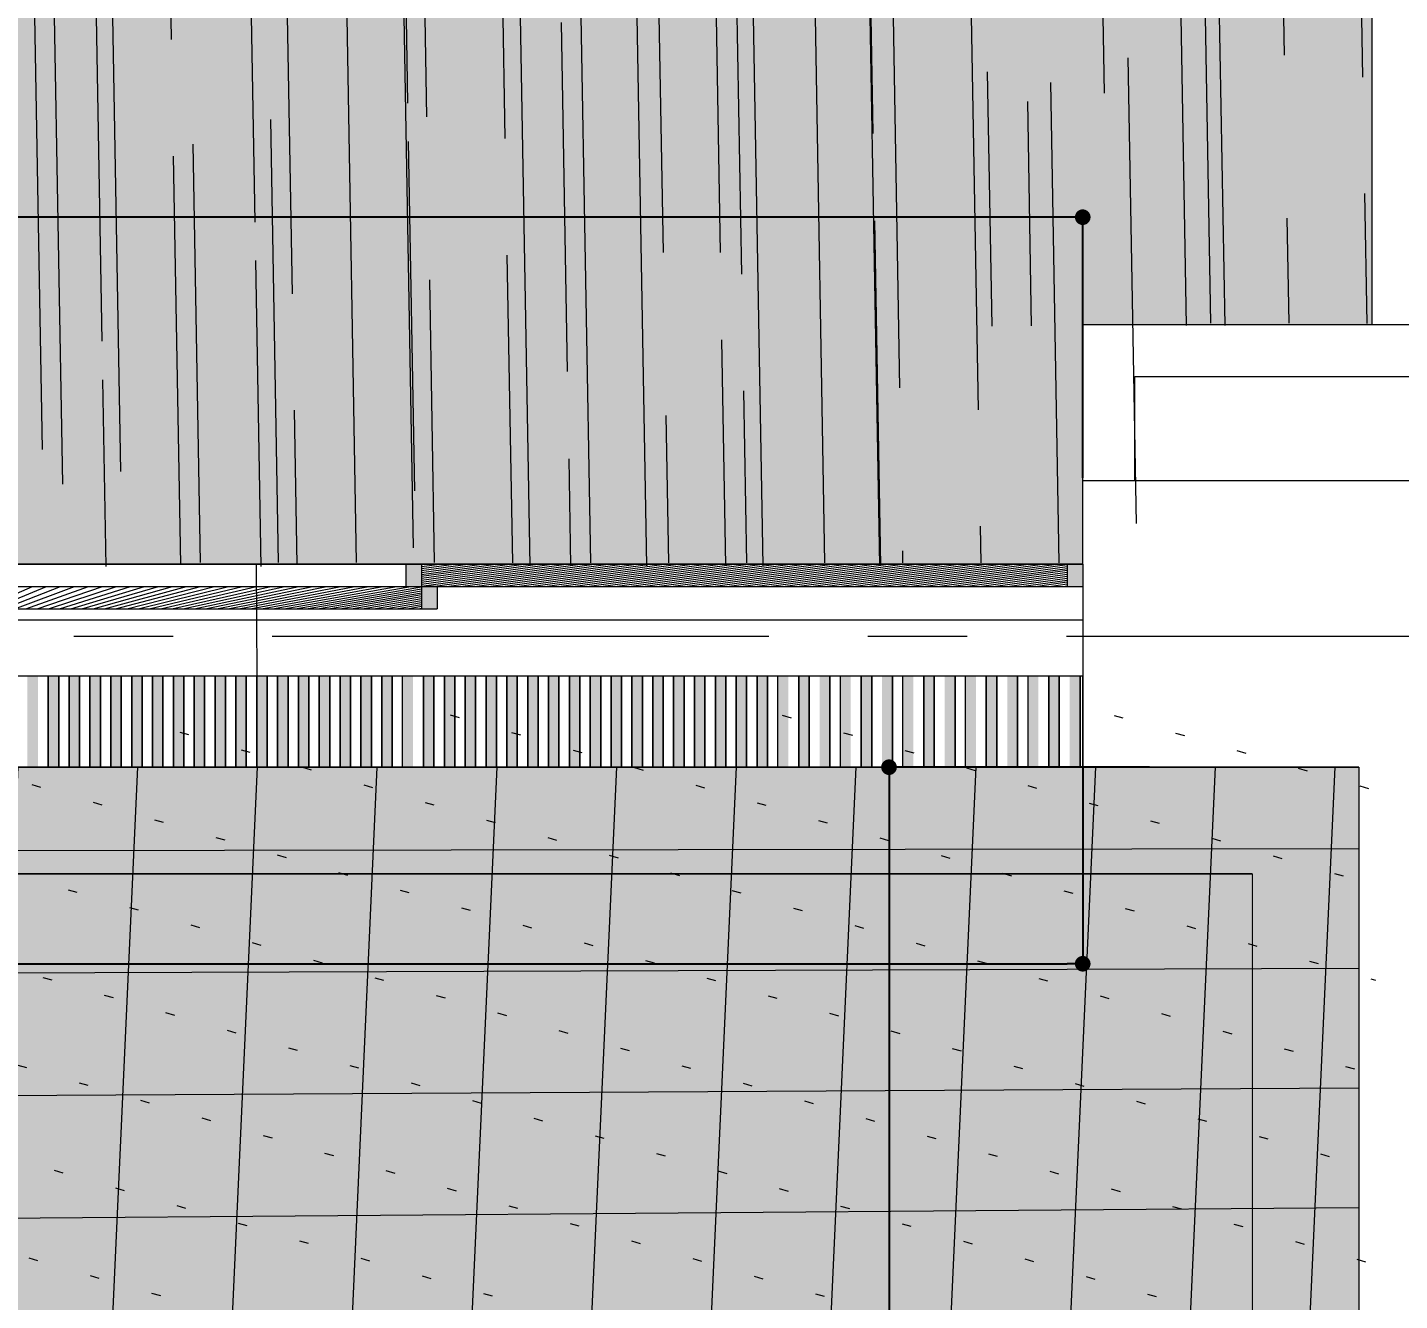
# Model space of a CAD drawing. Header units: millimetres. Extents: x 0 to 1313252738, y -131 to 560100888.
# Drawn here: x 1312568058 to 1312570691, y 560051113 to 560053556 of the extents above; entities that cross this region are included whole.
import ezdxf

# ---------------------------------------------------------------- set-up
doc = ezdxf.new("R2010")
doc.units = ezdxf.units.MM
doc.linetypes.add('CENTERX2', pattern=[101.60000000000001, 63.5, -12.7, 12.7, -12.7])
doc.layers.get('0').update_dxf_attribs({"lineweight": 0})
for name, color, linetype, lineweight in [('0001実測値', 10, 'Continuous', 0), ('0002CH現状', 5, 'Continuous', 0), ('001通り芯', 6, 'CENTERX2', 0), ('003間仕切り', 7, 'Continuous', 13), ('005床材(石)', 7, 'Continuous', 0), ('009床', 7, 'Continuous', 5), ('グレーチング', 7, 'Continuous', 0), ('建具', 7, 'Continuous', 0), ('棚(木)', 7, 'Continuous', 0), ('石ベンチ', 7, 'Continuous', 13), ('石風呂', 7, 'Continuous', 13)]:
    doc.layers.add(name, color=color, linetype=linetype, lineweight=lineweight)
doc.styles.add('onnjuku', font='arial.ttf')
doc.dimstyles.new('onnjuku', dxfattribs={"dimtxt": 100, "dimasz": 30, "dimexe": 1.25, "dimexo": 0.625, "dimtad": 1, "dimdec": 0, "dimtxsty": 'onnjuku', "dimblk": 'DOT', "dimcen": 2.5, "dimadec": 0, "dimazin": 0, "dimtfac": 1, "dimtdec": 0, "dimtmove": 0, "dimatfit": 3, "dimfxl": 500, "dimfxlon": 1, "dimarcsym": 0})

# ---------------------------------------------------------------- blocks, each defined once
blk = doc.blocks.new('_Dot')
at = {"color": 0, "linetype": 'ByBlock', "lineweight": -2}
blk.add_line((-0.5, 0), (-1, 0), dxfattribs=at)
at = {"color": 0, "linetype": 'ByBlock', "const_width": 0.5}
blk.add_lwpolyline([(-0.25, 0, 1), (0.25, 0, 1)], format="xyb", close=True, dxfattribs=at)
blk = doc.blocks.new('*D7')
at = {"layer": '0001実測値', "color": 0, "lineweight": -2, "transparency": 16777216}
for p, q in [((1312570210.898811, 560052136.5683595), (1312569709.648811, 560052136.5683595)), ((1312569710.898811, 560052106.5683595), (1312569710.898811, 560049336.5683596)), ((1312570210.898811, 560049306.5683596), (1312569709.648811, 560049306.5683596))]:
    blk.add_line(p, q, dxfattribs=at)
at = {"layer": 'Defpoints', "color": 0, "transparency": 16777216}
for p in [(1312570612.575058, 560052136.5683595), (1312569710.898811, 560049306.5683596), (1312570612.575058, 560049306.5683596)]:
    blk.add_point(p, dxfattribs=at)
at = {"layer": '0001実測値', "color": 0, "lineweight": -2, "transparency": 16777216, "xscale": 30, "yscale": 30, "zscale": 30}
for p, rotation in [((1312569710.898811, 560052136.5683595), 90), ((1312569710.898811, 560049306.5683596), 270)]:
    blk.add_blockref('_Dot', p, dxfattribs=dict(at, rotation=rotation))
at = {"layer": '0001実測値', "color": 0, "transparency": 16777216, "insert": (1312569659.182406, 560050721.5683591), "char_height": 100, "attachment_point": 5, "rotation": 90, "style": 'onnjuku'}
blk.add_mtext('2830', dxfattribs=at)
blk = doc.blocks.new('*D8')
at = {"layer": '0001実測値', "color": 0, "lineweight": -2, "transparency": 16777216}
for p, q in [((1312563737.575057, 560052692.2535264), (1312563737.575057, 560053193.5035264)), ((1312570052.575057, 560053192.2535267), (1312563767.575057, 560053192.2535267)), ((1312570082.575057, 560052692.2535264), (1312570082.575057, 560053193.5035264))]:
    blk.add_line(p, q, dxfattribs=at)
at = {"layer": 'Defpoints', "color": 0, "transparency": 16777216}
for p in [(1312563737.575057, 560053192.2535267), (1312563737.575057, 560052136.5683594), (1312570082.575057, 560052136.5683594)]:
    blk.add_point(p, dxfattribs=at)
at = {"layer": '0001実測値', "color": 0, "lineweight": -2, "transparency": 16777216, "xscale": 30, "yscale": 30, "zscale": 30, "rotation": 180}
blk.add_blockref('_Dot', (1312563737.575057, 560053192.2535267), dxfattribs=at)
at = {"layer": '0001実測値', "color": 0, "lineweight": -2, "transparency": 16777216, "xscale": 30, "yscale": 30, "zscale": 30}
blk.add_blockref('_Dot', (1312570082.575057, 560053192.2535267), dxfattribs=at)
at = {"layer": '0001実測値', "color": 0, "transparency": 16777216, "insert": (1312566910.075057, 560053243.9699316), "char_height": 100, "attachment_point": 5, "style": 'onnjuku'}
blk.add_mtext('6345', dxfattribs=at)
blk = doc.blocks.new('*D9')
at = {"layer": '0002CH現状', "color": 0, "lineweight": -2, "transparency": 16777216}
for p, q in [((1312563737.575057, 560052135.9433646), (1312563737.575057, 560051758.0052818)), ((1312570082.575057, 560052135.9433646), (1312570082.575057, 560051758.0052818)), ((1312563767.575057, 560051759.2552818), (1312570052.575057, 560051759.2552818))]:
    blk.add_line(p, q, dxfattribs=at)
at = {"layer": 'Defpoints', "color": 0, "transparency": 16777216}
for p in [(1312563737.575057, 560052136.5683646), (1312570082.575057, 560052136.5683646), (1312570082.575057, 560051759.2552818)]:
    blk.add_point(p, dxfattribs=at)
at = {"layer": '0002CH現状', "color": 0, "lineweight": -2, "transparency": 16777216, "xscale": 30, "yscale": 30, "zscale": 30, "rotation": 180}
blk.add_blockref('_Dot', (1312563737.575057, 560051759.2552818), dxfattribs=at)
at = {"layer": '0002CH現状', "color": 0, "lineweight": -2, "transparency": 16777216, "xscale": 30, "yscale": 30, "zscale": 30}
blk.add_blockref('_Dot', (1312570082.575057, 560051759.2552818), dxfattribs=at)
at = {"layer": '0002CH現状', "color": 0, "transparency": 16777216, "insert": (1312566910.075057, 560051810.9375807), "char_height": 100, "attachment_point": 5, "style": 'onnjuku'}
blk.add_mtext('6296', dxfattribs=at)

msp = doc.modelspace()

# ---------------------------------------------------------------- hatches: boundary and pattern name
at = {"layer": '005床材(石)', "true_color": 0x636466}
h = msp.add_hatch(dxfattribs=at)
h.set_pattern_fill('ACAD_ISO07W100', color=251, scale=35, angle=163.9999999999999)
h.set_pattern_definition([(163.9999999999999, (0, 0), (-48.23653726797494, -168.2207967892057), [17.5, -105])])
h.paths.add_polyline_path([(1312570612.575057, 560052136.5683594), (1312570612.575057, 560049306.5683593), (1312565337.575057, 560049306.5683593), (1312565337.575057, 560052136.5683644), (1312570082.575057, 560052136.5683644)])
at = {"layer": '005床材(石)', "true_color": 0x4a4a4a, "transparency": 33554597}
h = msp.add_hatch(color=251, dxfattribs=at)
h.dxf.hatch_style = 1
h.paths.add_polyline_path([(1312570612.575057, 560052136.5683594), (1312570612.575057, 560049306.5683593), (1312565337.575057, 560049306.5683593), (1312565337.575057, 560052136.5683644), (1312570082.575057, 560052136.5683644)])
h.paths.add_polyline_path([(1312570407.575057, 560051931.5683594), (1312565542.575057, 560051931.5683594), (1312565542.575057, 560049511.5683593), (1312570407.575057, 560049511.5683593), (1312570407.575057, 560050536.5683593), (1312570307.575057, 560050536.5683593), (1312570307.575057, 560050906.5683594), (1312570407.575057, 560050906.5683594)], flags=16)
at = {"layer": '005床材(石)'}
h = msp.add_hatch(color=8, dxfattribs=at)
h.dxf.hatch_style = 1
h.paths.add_polyline_path([(1312570612.575057, 560052136.5683594), (1312569897.57513, 560052136.5683594), (1312569897.57513, 560052136.568334), (1312569897.57513, 560052136.568334), (1312569537.575126, 560052136.568336), (1312569537.575126, 560052136.5683348), (1312569537.575126, 560052136.5683348), (1312569237.575123, 560052136.5683365), (1312569237.575123, 560052136.5683364), (1312569237.575122, 560052136.5683364), (1312568957.575119, 560052136.568338), (1312568957.575119, 560052136.5683378), (1312568957.575119, 560052136.5683378), (1312568657.575116, 560052136.5683397), (1312568657.575116, 560052136.5683393), (1312568657.575115, 560052136.5683393), (1312568377.575112, 560052136.568341), (1312568377.575112, 560052136.5683408), (1312568377.575112, 560052136.5683408), (1312568097.575109, 560052136.5683423), (1312568097.575109, 560052136.5683421), (1312568097.575109, 560052136.5683421), (1312567797.575105, 560052136.5683441), (1312567797.575105, 560052136.5683436), (1312567797.575105, 560052136.5683436), (1312567517.575102, 560052136.5683455), (1312567517.575102, 560052136.5683452), (1312567517.575102, 560052136.5683452), (1312567377.5751, 560052136.5683461), (1312567377.5751, 560052136.5683459), (1312567377.5751, 560052136.5683459), (1312567217.575098, 560052136.5683469), (1312567217.575098, 560052136.5683467), (1312567217.575098, 560052136.5683467), (1312567077.575097, 560052136.5683477), (1312567077.575097, 560052136.5683473), (1312567077.575097, 560052136.5683473), (1312566937.575095, 560052136.5683483), (1312566937.575095, 560052136.5683482), (1312566937.575095, 560052136.5683482), (1312566797.575093, 560052136.5683491), (1312566797.575093, 560052136.5683489), (1312566797.575093, 560052136.5683489), (1312566657.575092, 560052136.5683498), (1312566657.575092, 560052136.5683496), (1312566657.575091, 560052136.5683496), (1312566497.57509, 560052136.5683508), (1312566497.57509, 560052136.5683504), (1312566497.57509, 560052136.5683504), (1312566357.575088, 560052136.5683515), (1312566357.575088, 560052136.5683511), (1312566357.575088, 560052136.5683511), (1312566217.575086, 560052136.5683521), (1312566217.575086, 560052136.5683519), (1312566217.575086, 560052136.5683519), (1312566077.575085, 560052136.5683532), (1312566077.575085, 560052136.5683526), (1312566077.575084, 560052136.5683526), (1312565937.575083, 560052136.5683539), (1312565937.575083, 560052136.5683532), (1312565937.575083, 560052136.5683532), (1312565777.575081, 560052136.5683548), (1312565777.575081, 560052136.5683541), (1312565777.575081, 560052136.5683541), (1312565637.57508, 560052136.5683557), (1312565637.57508, 560052136.5683547), (1312565637.575079, 560052136.5683547), (1312565497.575078, 560052136.568357), (1312565497.575078, 560052136.5683554), (1312565497.575078, 560052136.5683554), (1312565477.575078, 560052136.5683559), (1312565477.575078, 560052136.5683557), (1312565477.575077, 560052136.5683557), (1312565357.575076, 560052136.5683588), (1312565357.575076, 560052136.5683564), (1312565357.575076, 560052136.5683564), (1312565337.575076, 560052136.5683594), (1312565337.575076, 560052136.5683564), (1312565337.575057, 560049306.5683593), (1312570612.575057, 560049306.5683593)], flags=17)
h.paths.add_polyline_path([(1312570612.575057, 560052136.5683594), (1312570082.575057, 560052136.5683594), (1312569897.57513, 560052136.5683594), (1312569897.57513, 560052136.568334), (1312569897.57513, 560052136.568334), (1312569537.575126, 560052136.568336), (1312569537.575126, 560052136.5683348), (1312569537.575126, 560052136.5683348), (1312569237.575123, 560052136.5683365), (1312569237.575123, 560052136.5683364), (1312569237.575122, 560052136.5683364), (1312568957.575119, 560052136.568338), (1312568957.575119, 560052136.5683378), (1312568957.575119, 560052136.5683378), (1312568657.575116, 560052136.5683397), (1312568657.575116, 560052136.5683393), (1312568657.575115, 560052136.5683393), (1312568377.575112, 560052136.568341), (1312568377.575112, 560052136.5683408), (1312568377.575112, 560052136.5683408), (1312568097.575109, 560052136.5683423), (1312568097.575109, 560052136.5683421), (1312568097.575109, 560052136.5683421), (1312567797.575105, 560052136.5683441), (1312567797.575105, 560052136.5683436), (1312567797.575105, 560052136.5683436), (1312567517.575102, 560052136.5683455), (1312567517.575102, 560052136.5683452), (1312567517.575102, 560052136.5683452), (1312567377.5751, 560052136.5683461), (1312567377.5751, 560052136.5683459), (1312567377.5751, 560052136.5683459), (1312567217.575098, 560052136.5683469), (1312567217.575098, 560052136.5683467), (1312567217.575098, 560052136.5683467), (1312567077.575097, 560052136.5683477), (1312567077.575097, 560052136.5683473), (1312567077.575097, 560052136.5683473), (1312566937.575095, 560052136.5683483), (1312566937.575095, 560052136.5683482), (1312566937.575095, 560052136.5683482), (1312566797.575093, 560052136.5683491), (1312566797.575093, 560052136.5683489), (1312566797.575093, 560052136.5683489), (1312566657.575092, 560052136.5683498), (1312566657.575092, 560052136.5683496), (1312566657.575091, 560052136.5683496), (1312566497.57509, 560052136.5683508), (1312566497.57509, 560052136.5683504), (1312566497.57509, 560052136.5683504), (1312566357.575088, 560052136.5683515), (1312566357.575088, 560052136.5683511), (1312566357.575088, 560052136.5683511), (1312566217.575086, 560052136.5683521), (1312566217.575086, 560052136.5683519), (1312566217.575086, 560052136.5683519), (1312566077.575085, 560052136.5683532), (1312566077.575085, 560052136.5683526), (1312566077.575084, 560052136.5683526), (1312565937.575083, 560052136.5683539), (1312565937.575083, 560052136.5683532), (1312565937.575083, 560052136.5683532), (1312565777.575081, 560052136.5683548), (1312565777.575081, 560052136.5683541), (1312565777.575081, 560052136.5683541), (1312565637.57508, 560052136.5683557), (1312565637.57508, 560052136.5683547), (1312565637.575079, 560052136.5683547), (1312565497.575078, 560052136.568357), (1312565497.575078, 560052136.5683554), (1312565497.575078, 560052136.5683554), (1312565477.575078, 560052136.5683559), (1312565477.575078, 560052136.5683557), (1312565477.575077, 560052136.5683557), (1312565357.575076, 560052136.5683588), (1312565357.575076, 560052136.5683564), (1312565357.575076, 560052136.5683564), (1312565337.575076, 560052136.5683594), (1312565337.575076, 560052136.5683564), (1312565337.575057, 560049306.5683593), (1312570612.575057, 560049306.5683593)], flags=17)
h.paths.add_polyline_path([(1312570407.575057, 560051931.5683594), (1312565542.575057, 560051931.5683594), (1312565542.575057, 560049511.5683593), (1312570407.575057, 560049511.5683593), (1312570407.575057, 560050536.5683593), (1312570307.575057, 560050536.5683593), (1312570307.575057, 560050906.5683594), (1312570407.575057, 560050906.5683594)], flags=0)
at = {"layer": '005床材(石)', "true_color": 0x636466, "transparency": 33554511}
h = msp.add_hatch(color=251, dxfattribs=at)
h.dxf.hatch_style = 1
h.paths.add_polyline_path([(1312570405.329442, 560051931.2520295), (1312565540.329442, 560051931.2520295), (1312565540.329442, 560049511.2520295), (1312570405.329442, 560049511.2520295), (1312570405.329442, 560050536.2520295), (1312570305.329443, 560050536.2520295), (1312570305.329443, 560050906.2520295), (1312570405.329442, 560050906.2520295)])
at = {"layer": '009床', "true_color": 0x8e5f01, "transparency": 33554687}
h = msp.add_hatch(dxfattribs=at)
h.set_pattern_fill('AR-RROOF', color=46, scale=8.799999999999997, angle=91)
h.set_pattern_definition([(91, (0, 0), (-232.0680729724521, 487.7681431201229), [3352.8, -447.0399999999998, 1117.6, -223.5199999999999]), (91, (-116.9312577202042, 295.2858416289733), (-293.3353606855426, -228.6742361308824), [670.5599999999998, -73.76159999999999, 1341.12, -167.64]), (91, (-191.9135442415838, 108.4271608068459), (-170.0205928819892, 1159.513331006857), [1788.159999999999, -312.928, 894.0799999999997, -223.5199999999999])])
h.paths.add_polyline_path([(1312570637.575057, 560055888.0683593), (1312563262.575057, 560055888.0683593), (1312563262.575057, 560052986.5683645), (1312563737.575058, 560052986.5683645), (1312563737.575057, 560052753.0683593), (1312563737.575057, 560052526.568362), (1312566910.075057, 560052526.568362), (1312568783.575057, 560052526.568362), (1312568783.575057, 560052526.5683645), (1312568813.575057, 560052526.5683645), (1312570082.575057, 560052526.5683645), (1312570082.575057, 560052986.5683594), (1312570637.575057, 560052986.5683594)])
at = {"layer": 'グレーチング', "true_color": 0x939598}
h = msp.add_hatch(color=252, dxfattribs=at)
h.dxf.hatch_style = 1
h.paths.add_polyline_path([(1312568077.575108, 560052311.5683423), (1312568057.575109, 560052311.5683423), (1312568057.575109, 560052136.5683423), (1312568077.575108, 560052136.5683423)])
h.paths.add_polyline_path([(1312568117.575109, 560052311.5683423), (1312568097.575109, 560052311.5683423), (1312568097.575109, 560052136.5683423), (1312568117.575109, 560052136.5683423)])
h.paths.add_polyline_path([(1312568157.57511, 560052311.5683421), (1312568137.575109, 560052311.5683421), (1312568137.575109, 560052136.5683423), (1312568157.575109, 560052136.5683423)])
h.paths.add_polyline_path([(1312568197.57511, 560052311.5683421), (1312568177.57511, 560052311.5683421), (1312568177.57511, 560052136.5683423), (1312568197.57511, 560052136.5683423)])
h.paths.add_polyline_path([(1312568237.575111, 560052311.5683421), (1312568217.57511, 560052311.5683421), (1312568217.57511, 560052136.5683423), (1312568237.57511, 560052136.5683423)])
h.paths.add_polyline_path([(1312568277.575111, 560052311.5683421), (1312568257.575111, 560052311.5683421), (1312568257.575111, 560052136.5683423), (1312568277.575111, 560052136.5683423)])
h.paths.add_polyline_path([(1312568317.575111, 560052311.568342), (1312568297.575111, 560052311.568342), (1312568297.575111, 560052136.5683423), (1312568317.575111, 560052136.5683423)])
h.paths.add_polyline_path([(1312568357.575112, 560052311.568342), (1312568337.575112, 560052311.568342), (1312568337.575112, 560052136.5683423), (1312568357.575112, 560052136.5683423)])
h.paths.add_polyline_path([(1312568397.575113, 560052311.568342), (1312568377.575112, 560052311.568342), (1312568377.575112, 560052136.5683423), (1312568397.575112, 560052136.5683423)])
h.paths.add_polyline_path([(1312568437.575113, 560052311.568342), (1312568417.575113, 560052311.568342), (1312568417.575113, 560052136.5683423), (1312568437.575112, 560052136.5683423)])
h.paths.add_polyline_path([(1312568477.575113, 560052311.568342), (1312568457.575113, 560052311.568342), (1312568457.575113, 560052136.5683423), (1312568477.575113, 560052136.5683423)])
h.paths.add_polyline_path([(1312568517.575114, 560052311.568342), (1312568497.575114, 560052311.568342), (1312568497.575114, 560052136.5683423), (1312568517.575114, 560052136.5683423)])
h.paths.add_polyline_path([(1312568557.575114, 560052311.568342), (1312568537.575114, 560052311.568342), (1312568537.575114, 560052136.5683423), (1312568557.575114, 560052136.5683423)])
h.paths.add_polyline_path([(1312568597.575115, 560052311.5683419), (1312568577.575115, 560052311.5683419), (1312568577.575115, 560052136.5683423), (1312568597.575115, 560052136.5683423)])
h.paths.add_polyline_path([(1312568637.575115, 560052311.5683419), (1312568617.575115, 560052311.5683419), (1312568617.575115, 560052136.5683423), (1312568637.575115, 560052136.5683423)])
h.paths.add_polyline_path([(1312568677.575116, 560052311.5683419), (1312568657.575116, 560052311.5683419), (1312568657.575115, 560052136.5683423), (1312568677.575115, 560052136.5683423)])
h.paths.add_polyline_path([(1312568717.575116, 560052311.5683419), (1312568697.575116, 560052311.5683419), (1312568697.575116, 560052136.5683423), (1312568717.575116, 560052136.5683423)])
h.paths.add_polyline_path([(1312568757.575117, 560052311.5683417), (1312568737.575116, 560052311.5683417), (1312568737.575116, 560052136.5683423), (1312568757.575117, 560052136.5683423)])
h = msp.add_hatch(color=252, dxfattribs=at)
h.dxf.hatch_style = 1
h.paths.add_polyline_path([(1312568797.575117, 560052311.5683386), (1312568777.575117, 560052311.5683386), (1312568777.575117, 560052136.5683386), (1312568797.575117, 560052136.5683386)])
h = msp.add_hatch(color=252, dxfattribs=at)
h.dxf.hatch_style = 1
h.paths.add_polyline_path([(1312568837.575118, 560052311.5683386), (1312568817.575117, 560052311.5683386), (1312568817.575117, 560052136.5683386), (1312568837.575117, 560052136.5683386)])
h = msp.add_hatch(color=252, dxfattribs=at)
h.dxf.hatch_style = 1
h.paths.add_polyline_path([(1312568877.575118, 560052311.5683385), (1312568857.575118, 560052311.5683385), (1312568857.575118, 560052136.5683386), (1312568877.575118, 560052136.5683386)])
h = msp.add_hatch(color=252, dxfattribs=at)
h.dxf.hatch_style = 1
h.paths.add_polyline_path([(1312568917.575118, 560052311.5683385), (1312568897.575118, 560052311.5683385), (1312568897.575118, 560052136.5683386), (1312568917.575118, 560052136.5683386)])
h = msp.add_hatch(color=252, dxfattribs=at)
h.dxf.hatch_style = 1
h.paths.add_polyline_path([(1312568957.575119, 560052311.5683385), (1312568937.575119, 560052311.5683385), (1312568937.575119, 560052136.5683386), (1312568957.575119, 560052136.5683386)])
h = msp.add_hatch(color=252, dxfattribs=at)
h.dxf.hatch_style = 1
h.paths.add_polyline_path([(1312568997.57512, 560052311.5683385), (1312568977.575119, 560052311.5683385), (1312568977.575119, 560052136.5683386), (1312568997.575119, 560052136.5683386)])
h = msp.add_hatch(color=252, dxfattribs=at)
h.dxf.hatch_style = 1
h.paths.add_polyline_path([(1312569037.57512, 560052311.5683383), (1312569017.57512, 560052311.5683383), (1312569017.57512, 560052136.5683386), (1312569037.57512, 560052136.5683386)])
h = msp.add_hatch(color=252, dxfattribs=at)
h.dxf.hatch_style = 1
h.paths.add_polyline_path([(1312569077.575121, 560052311.5683383), (1312569057.57512, 560052311.5683383), (1312569057.57512, 560052136.5683386), (1312569077.57512, 560052136.5683386)])
h = msp.add_hatch(color=252, dxfattribs=at)
h.dxf.hatch_style = 1
h.paths.add_polyline_path([(1312569117.575121, 560052311.5683383), (1312569097.575121, 560052311.5683383), (1312569097.57512, 560052136.5683386), (1312569117.575121, 560052136.5683386)])
h = msp.add_hatch(color=252, dxfattribs=at)
h.dxf.hatch_style = 1
h.paths.add_polyline_path([(1312569157.575121, 560052311.5683382), (1312569137.575121, 560052311.5683383), (1312569137.575121, 560052136.5683386), (1312569157.575121, 560052136.5683386)])
h = msp.add_hatch(color=252, dxfattribs=at)
h.dxf.hatch_style = 1
h.paths.add_polyline_path([(1312569197.575122, 560052311.5683382), (1312569177.575122, 560052311.5683382), (1312569177.575122, 560052136.5683386), (1312569197.575122, 560052136.5683386)])
h = msp.add_hatch(color=252, dxfattribs=at)
h.dxf.hatch_style = 1
h.paths.add_polyline_path([(1312569237.575123, 560052311.5683382), (1312569217.575122, 560052311.5683382), (1312569217.575122, 560052136.5683386), (1312569237.575122, 560052136.5683386)])
h = msp.add_hatch(color=252, dxfattribs=at)
h.dxf.hatch_style = 1
h.paths.add_polyline_path([(1312569277.575123, 560052311.5683382), (1312569257.575123, 560052311.5683382), (1312569257.575123, 560052136.5683386), (1312569277.575123, 560052136.5683386)])
h = msp.add_hatch(color=252, dxfattribs=at)
h.dxf.hatch_style = 1
h.paths.add_polyline_path([(1312569317.575123, 560052311.568338), (1312569297.575123, 560052311.568338), (1312569297.575123, 560052136.5683386), (1312569317.575123, 560052136.5683386)])
h = msp.add_hatch(color=252, dxfattribs=at)
h.dxf.hatch_style = 1
h.paths.add_polyline_path([(1312569357.575124, 560052311.568338), (1312569337.575124, 560052311.568338), (1312569337.575124, 560052136.5683386), (1312569357.575124, 560052136.5683386)])
h = msp.add_hatch(color=252, dxfattribs=at)
h.dxf.hatch_style = 1
h.paths.add_polyline_path([(1312569397.575124, 560052311.568338), (1312569377.575124, 560052311.568338), (1312569377.575124, 560052136.5683386), (1312569397.575124, 560052136.5683386)])
h = msp.add_hatch(color=252, dxfattribs=at)
h.dxf.hatch_style = 1
h.paths.add_polyline_path([(1312569437.575125, 560052311.568338), (1312569417.575125, 560052311.568338), (1312569417.575125, 560052136.5683386), (1312569437.575125, 560052136.5683386)])
h = msp.add_hatch(color=252, dxfattribs=at)
h.dxf.hatch_style = 1
h.paths.add_polyline_path([(1312569477.575125, 560052311.568338), (1312569457.575125, 560052311.568338), (1312569457.575125, 560052136.5683386), (1312569477.575125, 560052136.5683386)])
h = msp.add_hatch(color=252, dxfattribs=at)
h.dxf.hatch_style = 1
h.paths.add_polyline_path([(1312569517.575126, 560052311.5683348), (1312569497.575126, 560052311.5683348), (1312569497.575126, 560052136.5683348), (1312569517.575126, 560052136.5683348)])
h = msp.add_hatch(color=252, dxfattribs=at)
h.dxf.hatch_style = 1
h.paths.add_polyline_path([(1312569557.575126, 560052311.5683348), (1312569537.575126, 560052311.5683348), (1312569537.575126, 560052136.5683348), (1312569557.575126, 560052136.5683348)])
h = msp.add_hatch(color=252, dxfattribs=at)
h.dxf.hatch_style = 1
h.paths.add_polyline_path([(1312569597.575127, 560052311.5683348), (1312569577.575126, 560052311.5683348), (1312569577.575126, 560052136.5683348), (1312569597.575127, 560052136.5683348)])
h = msp.add_hatch(color=252, dxfattribs=at)
h.dxf.hatch_style = 1
h.paths.add_polyline_path([(1312569637.575127, 560052311.5683595), (1312569617.575127, 560052311.5683595), (1312569617.575127, 560052136.5683595), (1312569637.575127, 560052136.5683595)])
h = msp.add_hatch(color=252, dxfattribs=at)
h.dxf.hatch_style = 1
h.paths.add_polyline_path([(1312569677.575128, 560052311.5683595), (1312569657.575127, 560052311.5683595), (1312569657.575127, 560052136.5683595), (1312569677.575127, 560052136.5683595)])
h = msp.add_hatch(color=252, dxfattribs=at)
h.dxf.hatch_style = 1
h.paths.add_polyline_path([(1312569717.575128, 560052311.5683595), (1312569697.575128, 560052311.5683595), (1312569697.575128, 560052136.5683595), (1312569717.575128, 560052136.5683595)])
h = msp.add_hatch(color=252, dxfattribs=at)
h.dxf.hatch_style = 1
h.paths.add_polyline_path([(1312569757.575129, 560052311.5683347), (1312569737.575129, 560052311.5683347), (1312569737.575129, 560052136.5683347), (1312569757.575129, 560052136.5683347)])
h = msp.add_hatch(color=252, dxfattribs=at)
h.dxf.hatch_style = 1
h.paths.add_polyline_path([(1312569797.575129, 560052311.5683347), (1312569777.575129, 560052311.5683347), (1312569777.575129, 560052136.5683347), (1312569797.575129, 560052136.5683347)])
h = msp.add_hatch(color=252, dxfattribs=at)
h.dxf.hatch_style = 1
h.paths.add_polyline_path([(1312569837.57513, 560052311.5683345), (1312569817.57513, 560052311.5683345), (1312569817.57513, 560052136.5683347), (1312569837.57513, 560052136.5683347)])
h = msp.add_hatch(color=252, dxfattribs=at)
h.dxf.hatch_style = 1
h.paths.add_polyline_path([(1312569877.57513, 560052311.5683341), (1312569857.57513, 560052311.5683341), (1312569857.57513, 560052136.5683341), (1312569877.57513, 560052136.5683341)])
h = msp.add_hatch(color=252, dxfattribs=at)
h.dxf.hatch_style = 1
h.paths.add_polyline_path([(1312569917.575131, 560052311.5683341), (1312569897.57513, 560052311.5683341), (1312569897.57513, 560052136.5683341), (1312569917.575131, 560052136.5683341)])
h = msp.add_hatch(color=252, dxfattribs=at)
h.dxf.hatch_style = 1
h.paths.add_polyline_path([(1312569957.575131, 560052311.568334), (1312569937.575131, 560052311.568334), (1312569937.575131, 560052136.5683341), (1312569957.575131, 560052136.5683341)])
h = msp.add_hatch(color=252, dxfattribs=at)
h.dxf.hatch_style = 1
h.paths.add_polyline_path([(1312569997.575132, 560052311.5683594), (1312569977.575132, 560052311.5683594), (1312569977.575132, 560052136.5683594), (1312569997.575132, 560052136.5683594)])
h = msp.add_hatch(color=252, dxfattribs=at)
h.dxf.hatch_style = 1
h.paths.add_polyline_path([(1312570037.575132, 560052311.5683594), (1312570017.575132, 560052311.5683594), (1312570017.575132, 560052136.5683594), (1312570037.575132, 560052136.5683594)])
h = msp.add_hatch(color=252, dxfattribs=at)
h.dxf.hatch_style = 1
h.paths.add_polyline_path([(1312570077.575133, 560052311.5683591), (1312570057.575132, 560052311.5683591), (1312570057.575132, 560052136.5683594), (1312570077.575132, 560052136.5683594)])
at = {"layer": '建具', "true_color": 0x636466}
h = msp.add_hatch(color=251, dxfattribs=at)
h.dxf.hatch_style = 1
h.paths.add_polyline_path([(1312568813.575057, 560052526.5683645), (1312568783.575057, 560052526.5683645), (1312568783.575057, 560052483.5683645), (1312568813.575057, 560052483.5683645)])
at = {"layer": '建具', "true_color": 0x7aafdf}
h = msp.add_hatch(dxfattribs=at)
h.set_pattern_fill('ANSI31', color=143, scale=3.5, angle=163.9999999999999)
h.set_pattern_definition([(209, (35410.74804711342, 4558.879904985428), (5.387446904987415, -9.719211495586537), [])])
h.paths.add_polyline_path([(1312570052.575057, 560052526.5683645), (1312568813.575057, 560052526.5683645), (1312568813.575057, 560052483.5683645), (1312570052.575057, 560052483.5683645)])
at = {"layer": '建具', "true_color": 0x636466}
h = msp.add_hatch(color=251, dxfattribs=at)
h.dxf.hatch_style = 1
h.paths.add_polyline_path([(1312570082.575057, 560052526.5683645), (1312570052.575057, 560052526.5683645), (1312570052.575057, 560052483.5683645), (1312570082.575057, 560052483.5683645)])
at = {"layer": '建具', "true_color": 0x7aafdf}
h = msp.add_hatch(dxfattribs=at)
h.set_pattern_fill('ANSI31', color=143, scale=3.5, angle=163.9999999999999)
h.set_pattern_definition([(209, (34171.74804711342, 4515.879904985427), (5.387446904987415, -9.719211495586537), [])])
h.paths.add_polyline_path([(1312568813.575057, 560052483.5683645), (1312567574.575057, 560052483.5683645), (1312567574.575057, 560052440.5683644), (1312568813.575057, 560052440.5683644)])
at = {"layer": '建具', "true_color": 0x636466}
h = msp.add_hatch(color=251, dxfattribs=at)
h.dxf.hatch_style = 1
h.paths.add_polyline_path([(1312568843.575057, 560052483.5683645), (1312568813.575057, 560052483.5683645), (1312568813.575057, 560052440.5683644), (1312568843.575057, 560052440.5683644)])
at = {"layer": '棚(木)', "true_color": 0xe6c6a8, "transparency": 33554556}
h = msp.add_hatch(color=9, dxfattribs=at)
h.dxf.hatch_style = 1
h.paths.add_polyline_path([(1312570637.575057, 560055888.0683593), (1312563262.575057, 560055888.0683593), (1312563262.575057, 560052986.5683645), (1312563737.575058, 560052986.5683645), (1312563737.575057, 560052753.0683593), (1312563737.575057, 560052526.568362), (1312566910.075057, 560052526.568362), (1312568783.575057, 560052526.568362), (1312568783.575057, 560052526.5683645), (1312568813.575057, 560052526.5683645), (1312570082.575057, 560052526.5683645), (1312570082.575057, 560052986.5683594), (1312570637.575057, 560052986.5683594)])
h.paths.add_polyline_path([(1312563262.575057, 560055888.0683593), (1312563162.575057, 560055888.0683593), (1312563162.575057, 560052986.5683645), (1312563262.575057, 560052986.5683645)])
at = {"layer": '石ベンチ', "true_color": 0x636466}
h = msp.add_hatch(dxfattribs=at)
h.set_pattern_fill('ANSI37', color=251, scale=72, angle=135)
h.set_pattern_definition([(180, (0, 0), (-1.42e-14, -228.6), []), (270, (0, 0), (228.6, -4.26e-14), [])])
h.paths.add_polyline_path([(1312570612.575057, 560052136.5683594), (1312570612.575057, 560049306.5683593), (1312565337.575057, 560049306.5683593), (1312565337.575057, 560052136.5683594)])

# ---------------------------------------------------------------- linework, layer by layer
at = {"layer": '001通り芯', "ltscale": 15}
msp.add_line((1312554811.471233, 560052388.0683593), (1312586453.3701, 560052388.0683593), dxfattribs=at)
at = {"layer": '003間仕切り'}
for p, q in [((1312570637.575057, 560057688.0683593), (1312570637.575057, 560052986.5683594)), ((1312570082.575057, 560052526.5683593), (1312570082.575057, 560052986.5683594)), ((1312570082.575057, 560052986.5683594), (1312570712.575057, 560052986.5683594)), ((1312570182.575057, 560052886.5683593), (1312570712.575057, 560052886.5683593)), ((1312570182.575057, 560052686.5683593), (1312570182.575057, 560052886.5683593)), ((1312570082.575057, 560052686.5683593), (1312570712.575057, 560052686.5683593)), ((1312570082.575057, 560052526.5683593), (1312563737.575057, 560052526.5683645)), ((1312570082.575057, 560052526.5683593), (1312570082.575057, 560052311.5683594)), ((1312570082.575057, 560052419.0683594), (1312563737.575057, 560052419.0683644)), ((1312570082.575057, 560052311.5683594), (1312570082.575057, 560052136.5683594)), ((1312570082.575057, 560052136.5683594), (1312570612.575057, 560052136.5683594)), ((1312570612.575057, 560052136.5683594), (1312570612.575057, 560044153.0683593)), ((1312570612.575057, 560052136.5683594), (1312570612.575057, 560046911.5683593)), ((1312570407.575057, 560051931.5683594), (1312570407.575057, 560050906.5683594))]:
    msp.add_line(p, q, dxfattribs=at)
at = {"layer": '005床材(石)'}
msp.add_lwpolyline([(1312565337.575057, 560052136.5683594), (1312570612.575057, 560052136.5683594), (1312570612.575057, 560049306.5683593), (1312565337.575057, 560049306.5683593)], close=True, dxfattribs=at)
msp.add_lwpolyline([(1312565337.575057, 560052136.5683594), (1312570612.575057, 560052136.5683594), (1312570612.575057, 560049306.5683593), (1312565337.575057, 560049306.5683593)], close=True, dxfattribs=at)
msp.add_lwpolyline([(1312570407.575057, 560050536.5683593), (1312570407.575057, 560049511.5683593), (1312565542.575057, 560049511.5683593), (1312565542.575057, 560051931.5683594), (1312570407.575057, 560051931.5683594), (1312570407.575057, 560050906.5683594)], dxfattribs=at)
at = {"layer": 'グレーチング'}
for p, q in [((1312570082.575057, 560052311.5683594), (1312563737.575057, 560052311.5683644)), ((1312568097.575109, 560052136.5683423), (1312568097.575109, 560052311.5683421)), ((1312568097.575109, 560052311.5683421), (1312568097.575109, 560052136.5683421)), ((1312568097.575109, 560052136.5683421), (1312568097.575109, 560052311.568342)), ((1312568117.575109, 560052136.5683421), (1312568117.575109, 560052311.568342)), ((1312568117.575109, 560052311.568342), (1312568117.575109, 560052136.568342)), ((1312568137.575109, 560052136.568342), (1312568137.575109, 560052311.568342)), ((1312568137.575109, 560052311.568342), (1312568137.575109, 560052136.568342)), ((1312568157.575109, 560052136.568342), (1312568157.57511, 560052311.5683419)), ((1312568157.57511, 560052311.5683419), (1312568157.57511, 560052136.5683419)), ((1312568177.57511, 560052136.5683419), (1312568177.57511, 560052311.5683417)), ((1312568177.57511, 560052311.5683417), (1312568177.57511, 560052136.5683417)), ((1312568197.57511, 560052136.5683417), (1312568197.57511, 560052311.5683416)), ((1312568197.57511, 560052311.5683416), (1312568197.57511, 560052136.5683416)), ((1312568217.57511, 560052136.5683416), (1312568217.57511, 560052311.5683414)), ((1312568217.57511, 560052311.5683416), (1312568217.57511, 560052136.5683416)), ((1312568217.57511, 560052311.5683414), (1312568217.57511, 560052136.5683414)), ((1312568237.57511, 560052136.5683416), (1312568237.575111, 560052311.5683414)), ((1312568237.575111, 560052311.5683414), (1312568237.575111, 560052136.5683414)), ((1312568237.57511, 560052136.5683414), (1312568237.575111, 560052311.5683413)), ((1312568257.57511, 560052136.5683414), (1312568257.575111, 560052311.5683413)), ((1312568257.575111, 560052311.5683413), (1312568257.575111, 560052136.5683413)), ((1312568277.575111, 560052136.5683413), (1312568277.575111, 560052311.5683413)), ((1312568277.575111, 560052311.5683413), (1312568277.575111, 560052136.5683413)), ((1312568297.575111, 560052136.5683413), (1312568297.575111, 560052311.5683411)), ((1312568297.575111, 560052311.5683411), (1312568297.575111, 560052136.5683411)), ((1312568317.575111, 560052136.5683411), (1312568317.575111, 560052311.568341)), ((1312568317.575111, 560052311.568341), (1312568317.575111, 560052136.568341)), ((1312568337.575111, 560052136.568341), (1312568337.575112, 560052311.5683409)), ((1312568337.575112, 560052311.5683409), (1312568337.575112, 560052136.5683409)), ((1312568357.575112, 560052136.5683409), (1312568357.575112, 560052311.5683408)), ((1312568357.575112, 560052311.5683409), (1312568357.575112, 560052136.5683409)), ((1312568357.575112, 560052311.5683408), (1312568357.575112, 560052136.5683408)), ((1312568377.575112, 560052136.5683409), (1312568377.575112, 560052311.5683408)), ((1312568377.575112, 560052311.5683408), (1312568377.575112, 560052136.5683408)), ((1312568377.575112, 560052136.5683408), (1312568377.575112, 560052311.5683407)), ((1312568397.575112, 560052136.5683408), (1312568397.575113, 560052311.5683407)), ((1312568397.575113, 560052311.5683407), (1312568397.575113, 560052136.5683407)), ((1312568417.575112, 560052136.5683407), (1312568417.575113, 560052311.5683405)), ((1312568417.575113, 560052311.5683405), (1312568417.575113, 560052136.5683405)), ((1312568437.575112, 560052136.5683405), (1312568437.575113, 560052311.5683403)), ((1312568437.575113, 560052311.5683403), (1312568437.575113, 560052136.5683403)), ((1312568457.575113, 560052136.5683403), (1312568457.575113, 560052311.5683403)), ((1312568457.575113, 560052311.5683403), (1312568457.575113, 560052136.5683403)), ((1312568477.575113, 560052136.5683403), (1312568477.575113, 560052311.5683402)), ((1312568477.575113, 560052311.5683402), (1312568477.575113, 560052136.5683402)), ((1312568497.575113, 560052136.5683402), (1312568497.575114, 560052311.5683401)), ((1312568497.575114, 560052311.5683402), (1312568497.575114, 560052136.5683402)), ((1312568497.575114, 560052311.5683401), (1312568497.575114, 560052136.5683401)), ((1312568517.575114, 560052136.5683402), (1312568517.575114, 560052311.5683401)), ((1312568517.575114, 560052311.5683401), (1312568517.575114, 560052136.5683401)), ((1312568517.575114, 560052136.5683401), (1312568517.575114, 560052311.5683398)), ((1312568537.575114, 560052136.5683401), (1312568537.575114, 560052311.5683398)), ((1312568537.575114, 560052311.5683398), (1312568537.575114, 560052136.5683398)), ((1312568557.575114, 560052136.5683398), (1312568557.575114, 560052311.5683398)), ((1312568557.575114, 560052311.5683398), (1312568557.575114, 560052136.5683398)), ((1312568577.575114, 560052136.5683398), (1312568577.575115, 560052311.5683397)), ((1312568577.575115, 560052311.5683397), (1312568577.575115, 560052136.5683397)), ((1312568597.575115, 560052136.5683397), (1312568597.575115, 560052311.5683397)), ((1312568597.575115, 560052311.5683397), (1312568597.575115, 560052136.5683397)), ((1312568617.575115, 560052136.5683397), (1312568617.575115, 560052311.5683395)), ((1312568617.575115, 560052311.5683395), (1312568617.575115, 560052136.5683395)), ((1312568637.575115, 560052136.5683395), (1312568637.575115, 560052311.5683393)), ((1312568637.575115, 560052311.5683395), (1312568637.575115, 560052136.5683395)), ((1312568637.575115, 560052311.5683393), (1312568637.575115, 560052136.5683393)), ((1312568657.575115, 560052136.5683395), (1312568657.575116, 560052311.5683393)), ((1312568657.575115, 560052136.5683393), (1312568657.575116, 560052311.5683391)), ((1312568657.575116, 560052311.5683393), (1312568657.575116, 560052136.5683393)), ((1312568677.575115, 560052136.5683393), (1312568677.575116, 560052311.5683391)), ((1312568677.575116, 560052311.5683391), (1312568677.575116, 560052136.5683391)), ((1312568697.575116, 560052136.5683391), (1312568697.575116, 560052311.568339)), ((1312568697.575116, 560052311.568339), (1312568697.575116, 560052136.5683391)), ((1312568717.575116, 560052136.5683391), (1312568717.575116, 560052311.5683389)), ((1312568717.575116, 560052311.5683389), (1312568717.575116, 560052136.5683389)), ((1312568737.575116, 560052136.5683389), (1312568737.575116, 560052311.5683389)), ((1312568737.575116, 560052311.5683389), (1312568737.575116, 560052136.5683388)), ((1312568757.575117, 560052136.5683388), (1312568757.575117, 560052311.5683386)), ((1312568757.575117, 560052311.5683386), (1312568757.575117, 560052136.5683386)), ((1312568777.575117, 560052136.5683386), (1312568777.575117, 560052311.5683386)), ((1312568817.575117, 560052136.5683386), (1312568817.575117, 560052311.5683385)), ((1312568817.575117, 560052311.5683385), (1312568817.575117, 560052136.5683385)), ((1312568817.575117, 560052136.5683385), (1312568817.575117, 560052311.5683383)), ((1312568837.575117, 560052136.5683385), (1312568837.575118, 560052311.5683383)), ((1312568837.575118, 560052311.5683383), (1312568837.575118, 560052136.5683383)), ((1312568857.575118, 560052136.5683383), (1312568857.575118, 560052311.5683382)), ((1312568857.575118, 560052311.5683382), (1312568857.575118, 560052136.5683382)), ((1312568877.575118, 560052136.5683382), (1312568877.575118, 560052311.568338)), ((1312568877.575118, 560052311.568338), (1312568877.575118, 560052136.568338)), ((1312568897.575118, 560052136.568338), (1312568897.575118, 560052311.568338)), ((1312568897.575118, 560052311.568338), (1312568897.575118, 560052136.568338)), ((1312568917.575118, 560052136.568338), (1312568917.575118, 560052311.5683379)), ((1312568917.575118, 560052311.5683379), (1312568917.575118, 560052136.5683379)), ((1312568937.575119, 560052136.5683379), (1312568937.575119, 560052311.5683378)), ((1312568937.575119, 560052311.5683379), (1312568937.575119, 560052136.5683379)), ((1312568937.575119, 560052311.5683378), (1312568937.575119, 560052136.5683378)), ((1312568957.575119, 560052136.5683379), (1312568957.575119, 560052311.5683378)), ((1312568957.575119, 560052311.5683378), (1312568957.575119, 560052136.5683378)), ((1312568957.575119, 560052136.5683378), (1312568957.575119, 560052311.5683376)), ((1312568977.575119, 560052136.5683378), (1312568977.575119, 560052311.5683376)), ((1312568977.575119, 560052311.5683376), (1312568977.575119, 560052136.5683376)), ((1312568997.575119, 560052136.5683376), (1312568997.57512, 560052311.5683374)), ((1312568997.57512, 560052311.5683374), (1312568997.57512, 560052136.5683374)), ((1312569017.57512, 560052136.5683374), (1312569017.57512, 560052311.5683374)), ((1312569017.57512, 560052311.5683374), (1312569017.57512, 560052136.5683374)), ((1312569037.57512, 560052136.5683374), (1312569037.57512, 560052311.5683373)), ((1312569037.57512, 560052311.5683373), (1312569037.57512, 560052136.5683372)), ((1312569057.57512, 560052136.5683372), (1312569057.57512, 560052311.5683372)), ((1312569057.57512, 560052311.5683372), (1312569057.57512, 560052136.5683372)), ((1312569077.57512, 560052136.5683372), (1312569077.575121, 560052311.5683371)), ((1312569077.575121, 560052311.5683372), (1312569077.575121, 560052136.5683372)), ((1312569077.575121, 560052311.5683371), (1312569077.575121, 560052136.5683371)), ((1312569097.57512, 560052136.5683372), (1312569097.575121, 560052311.5683371)), ((1312569097.575121, 560052311.5683371), (1312569097.575121, 560052136.5683371)), ((1312569097.57512, 560052136.5683371), (1312569097.575121, 560052311.568337)), ((1312569117.575121, 560052136.5683371), (1312569117.575121, 560052311.568337)), ((1312569117.575121, 560052311.568337), (1312569117.575121, 560052136.568337)), ((1312569137.575121, 560052136.568337), (1312569137.575121, 560052311.5683368)), ((1312569137.575121, 560052311.5683368), (1312569137.575121, 560052136.5683368)), ((1312569157.575121, 560052136.5683368), (1312569157.575121, 560052311.5683367)), ((1312569157.575121, 560052311.5683367), (1312569157.575121, 560052136.5683367)), ((1312569177.575121, 560052136.5683367), (1312569177.575122, 560052311.5683365)), ((1312569177.575122, 560052311.5683365), (1312569177.575122, 560052136.5683365)), ((1312569197.575122, 560052136.5683365), (1312569197.575122, 560052311.5683365)), ((1312569197.575122, 560052311.5683365), (1312569197.575122, 560052136.5683365)), ((1312569217.575122, 560052136.5683365), (1312569217.575122, 560052311.5683364)), ((1312569217.575122, 560052311.5683365), (1312569217.575122, 560052136.5683365)), ((1312569217.575122, 560052311.5683364), (1312569217.575122, 560052136.5683364)), ((1312569237.575122, 560052136.5683365), (1312569237.575123, 560052311.5683364)), ((1312569237.575123, 560052311.5683364), (1312569237.575123, 560052136.5683364)), ((1312569237.575122, 560052136.5683364), (1312569237.575123, 560052311.5683362)), ((1312569257.575123, 560052136.5683364), (1312569257.575123, 560052311.5683362)), ((1312569257.575123, 560052311.5683362), (1312569257.575123, 560052136.5683362)), ((1312569277.575123, 560052136.5683362), (1312569277.575123, 560052311.5683361)), ((1312569277.575123, 560052311.5683361), (1312569277.575123, 560052136.5683361)), ((1312569297.575123, 560052136.5683361), (1312569297.575123, 560052311.568336)), ((1312569297.575123, 560052311.568336), (1312569297.575123, 560052136.568336)), ((1312569317.575123, 560052136.568336), (1312569317.575123, 560052311.5683359)), ((1312569317.575123, 560052311.5683359), (1312569317.575123, 560052136.5683359)), ((1312569337.575123, 560052136.5683359), (1312569337.575124, 560052311.5683357)), ((1312569337.575124, 560052311.5683357), (1312569337.575124, 560052136.5683357)), ((1312569357.575124, 560052136.5683357), (1312569357.575124, 560052311.5683357)), ((1312569357.575124, 560052311.5683357), (1312569357.575124, 560052136.5683357)), ((1312569357.575124, 560052311.5683357), (1312569357.575124, 560052136.5683357)), ((1312569377.575124, 560052136.5683357), (1312569377.575124, 560052311.5683357)), ((1312569377.575124, 560052311.5683357), (1312569377.575124, 560052136.5683357)), ((1312569377.575124, 560052136.5683357), (1312569377.575124, 560052311.5683355)), ((1312569397.575124, 560052136.5683357), (1312569397.575124, 560052311.5683355)), ((1312569397.575124, 560052311.5683355), (1312569397.575124, 560052136.5683355)), ((1312569417.575124, 560052136.5683355), (1312569417.575125, 560052311.5683353)), ((1312569417.575125, 560052311.5683353), (1312569417.575125, 560052136.5683353)), ((1312569437.575125, 560052136.5683353), (1312569437.575125, 560052311.5683353)), ((1312569437.575125, 560052311.5683353), (1312569437.575125, 560052136.5683353)), ((1312569457.575125, 560052136.5683353), (1312569457.575125, 560052311.5683352)), ((1312569457.575125, 560052311.5683352), (1312569457.575125, 560052136.5683352)), ((1312569477.575125, 560052136.5683352), (1312569477.575125, 560052311.5683349)), ((1312569477.575125, 560052311.5683349), (1312569477.575125, 560052136.5683349)), ((1312569497.575125, 560052136.5683349), (1312569497.575126, 560052311.5683348)), ((1312569537.575126, 560052136.5683348), (1312569537.575126, 560052311.5683348)), ((1312569537.575126, 560052311.5683348), (1312569537.575126, 560052136.5683348)), ((1312569537.575126, 560052136.5683348), (1312569537.575126, 560052311.5683347)), ((1312569557.575126, 560052136.5683348), (1312569557.575126, 560052311.5683347)), ((1312569557.575126, 560052311.5683347), (1312569557.575126, 560052136.5683347)), ((1312569597.575127, 560052136.5683347), (1312569597.575127, 560052311.5683343)), ((1312569597.575127, 560052311.5683343), (1312569597.575127, 560052136.5683343)), ((1312569617.575127, 560052136.5683596), (1312569617.575127, 560052311.5683595)), ((1312569657.575127, 560052136.5683595), (1312569657.575127, 560052311.5683595)), ((1312569657.575127, 560052311.5683595), (1312569657.575127, 560052136.5683595)), ((1312569657.575127, 560052136.5683595), (1312569657.575127, 560052311.5683594)), ((1312569677.575127, 560052136.5683595), (1312569677.575128, 560052311.5683594)), ((1312569677.575128, 560052311.5683594), (1312569677.575128, 560052136.5683594)), ((1312569717.575128, 560052136.5683591), (1312569717.575128, 560052311.5683591)), ((1312569717.575128, 560052311.5683591), (1312569717.575128, 560052136.5683591)), ((1312569737.575129, 560052136.5683348), (1312569737.575129, 560052311.5683347)), ((1312569777.575129, 560052136.5683347), (1312569777.575129, 560052311.5683345)), ((1312569777.575129, 560052311.5683345), (1312569777.575129, 560052136.5683347)), ((1312569777.575129, 560052136.5683347), (1312569777.575129, 560052311.5683343)), ((1312569797.575129, 560052136.5683347), (1312569797.575129, 560052311.5683343)), ((1312569797.575129, 560052311.5683343), (1312569797.575129, 560052136.5683343)), ((1312569837.57513, 560052136.5683342), (1312569837.57513, 560052311.5683341)), ((1312569837.57513, 560052311.5683341), (1312569837.57513, 560052136.5683341)), ((1312569857.57513, 560052136.5683341), (1312569857.57513, 560052311.5683341)), ((1312569897.57513, 560052136.5683341), (1312569897.57513, 560052311.568334)), ((1312569897.57513, 560052311.568334), (1312569897.57513, 560052136.568334)), ((1312569897.57513, 560052136.568334), (1312569897.57513, 560052311.5683337)), ((1312569917.575131, 560052136.568334), (1312569917.575131, 560052311.5683337)), ((1312569917.575131, 560052311.5683337), (1312569917.575131, 560052136.5683337)), ((1312569957.575131, 560052136.5683337), (1312569957.575131, 560052311.5683336)), ((1312569957.575131, 560052311.5683336), (1312569957.575131, 560052136.5683336)), ((1312569977.575131, 560052136.5683595), (1312569977.575132, 560052311.5683594)), ((1312570017.575132, 560052136.5683594), (1312570017.575132, 560052311.5683591)), ((1312570017.575132, 560052311.5683591), (1312570017.575132, 560052136.5683591)), ((1312570017.575132, 560052136.5683591), (1312570017.575132, 560052311.5683591)), ((1312570037.575132, 560052136.5683591), (1312570037.575132, 560052311.5683591)), ((1312570037.575132, 560052311.5683591), (1312570037.575132, 560052136.5683591)), ((1312570077.575132, 560052136.568359), (1312570077.575133, 560052311.5683588)), ((1312570077.575133, 560052311.5683588), (1312570077.575133, 560052136.5683588)), ((1312563737.575057, 560052136.5683644), (1312570082.575057, 560052136.5683644))]:
    msp.add_line(p, q, dxfattribs=at)
at = {"layer": '建具'}
for p, q in [((1312566910.075057, 560052526.568362), (1312570082.575057, 560052526.568362)), ((1312568496.325057, 560052526.568362), (1312568497.575114, 560052311.5683607)), ((1312568783.575057, 560052526.5683645), (1312570082.575057, 560052526.5683645)), ((1312568783.575057, 560052526.5683645), (1312568783.575057, 560052483.5683645)), ((1312568783.575057, 560052526.5683645), (1312568813.575057, 560052526.5683645)), ((1312568813.575057, 560052526.5683645), (1312568813.575057, 560052483.5683645)), ((1312570082.575057, 560052526.5683645), (1312570052.575057, 560052526.5683645)), ((1312570052.575057, 560052526.5683645), (1312570052.575057, 560052483.5683645)), ((1312570082.575057, 560052526.5683645), (1312570082.575057, 560052483.5683645)), ((1312567544.575057, 560052483.5683645), (1312568843.575057, 560052483.5683645)), ((1312568783.575057, 560052483.5683645), (1312570082.575057, 560052483.5683645)), ((1312568843.575057, 560052483.5683645), (1312568813.575057, 560052483.5683645)), ((1312568813.575057, 560052483.5683645), (1312568813.575057, 560052440.5683644)), ((1312568843.575057, 560052483.5683645), (1312568843.575057, 560052440.5683644)), ((1312567544.575057, 560052440.5683644), (1312568843.575057, 560052440.5683644)), ((1312570082.575057, 560052311.5683594), (1312569787.617453, 560052311.5683594)), ((1312570082.575057, 560052136.5683594), (1312570082.575057, 560052311.5683594))]:
    msp.add_line(p, q, dxfattribs=at)
at = {"layer": '石風呂'}
for p, q in [((1312570407.575057, 560052136.5683594), (1312565542.575057, 560052136.5683594)), ((1312570612.575057, 560052136.5683594), (1312570407.575057, 560052136.5683594)), ((1312570407.575057, 560051931.5683594), (1312565542.575057, 560051931.5683594))]:
    msp.add_line(p, q, dxfattribs=at)

# ---------------------------------------------------------------- dimensions: what is measured, and where the dimension line sits
at = {"layer": '0001実測値'}
dim = msp.add_linear_dim(base=(1312563737.575057, 560053192.2535267), p1=(1312570082.575057, 560052136.5683594), p2=(1312563737.575057, 560052136.5683594), dimstyle='onnjuku', dxfattribs=at)
dim.commit()
dim.dimension.update_dxf_attribs({"geometry": '*D8', "text_midpoint": (1312566910.075057, 560053243.9699316)})
dim = msp.add_linear_dim(base=(1312569710.898811, 560049306.5683596), p1=(1312570612.575057, 560052136.5683594), p2=(1312570612.575057, 560049306.5683593), angle=90, dimstyle='onnjuku', dxfattribs=at)
dim.commit()
dim.dimension.update_dxf_attribs({"geometry": '*D7', "text_midpoint": (1312569659.182406, 560050721.5683591)})
at = {"layer": '0002CH現状'}
dim = msp.add_linear_dim(base=(1312570082.575057, 560051759.2552818), p1=(1312563737.575057, 560052136.5683646), p2=(1312570082.575057, 560052136.5683646), text='6296', dimstyle='onnjuku', dxfattribs=at)
dim.commit()
dim.dimension.update_dxf_attribs({"geometry": '*D9', "text_midpoint": (1312566910.075057, 560051810.9375807)})

doc.saveas('drawing.dxf')
